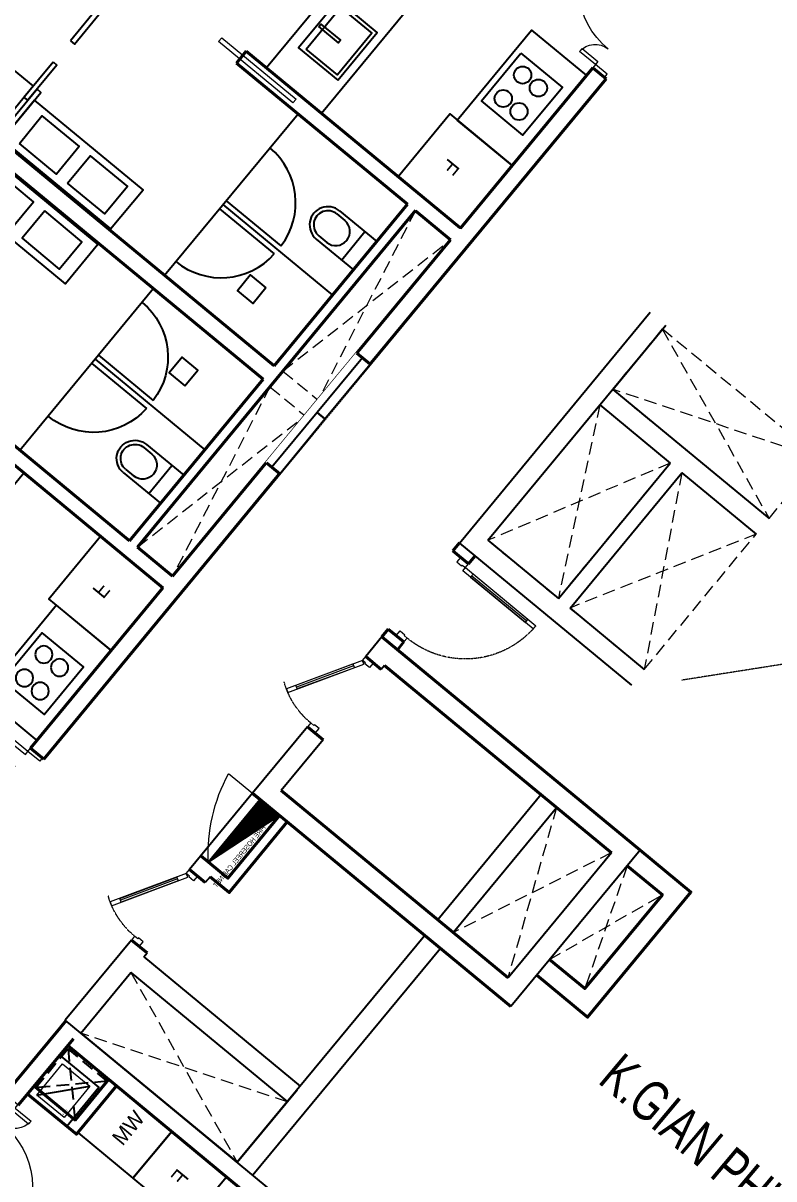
# Model space of a CAD drawing. Header units: millimetres. Extents: x -361702973 to 361248309, y -278557090 to 278849308.
# Drawn here: x -93663 to -86267, y 95356 to 106749 of the extents above; entities that cross this region are included whole.
import ezdxf
from ezdxf.enums import TextEntityAlignment as Align

# ---------------------------------------------------------------- set-up
doc = ezdxf.new("R2010")
doc.units = ezdxf.units.MM
doc.header["$MEASUREMENT"] = 0
doc.set_wipeout_variables(frame=1)
doc.linetypes.add('HIDDEN', pattern=[0.375, 0.25, -0.125])
doc.linetypes.add('Xref_NT1+NT2_MBDV Cot vach_220729$0$HIDDEN', pattern=[0.375, 0.25, -0.125])
for name, color, linetype in [('A-ANNO-ROOM', 50, 'Continuous'), ('A-FLOR-STRS', 1, 'Continuous'), ('A-FURNITURE', 251, 'Continuous'), ('A-UNIT', 1, 'Continuous'), ('IDEA - dim', 251, 'Continuous'), ('KT-Net manh', 139, 'Continuous'), ('KT-Tuong', 1, 'Continuous'), ('MEP-M-DUCT-15', 6, 'Continuous'), ('MEP-M-DUCT-25', 7, 'Continuous'), ('SPE-MEP-General', 170, 'Continuous'), ('trục hút mùi', 21, 'Continuous'), ('Xref_NT1+NT2_MBDV Cot vach_220729$0$KT-Text', 7, 'Continuous')]:
    doc.layers.add(name, color=color, linetype=linetype)
for name, color, linetype, lineweight in [('CUA', 37, 'Continuous', 13), ('KT-lomo nuoc', 3, 'HIDDEN', 5), ('KT-Net cat', 1, 'Continuous', 40), ('KT-Net cua', 87, 'Continuous', 9), ('SPE-MEP-Fire', 10, 'Continuous', 0), ('SPE-MEP-HVAC', 140, 'Continuous', 0), ('SPE-MEP-M-WALL OPENING', 81, 'Continuous', 0), ('Xref_NT1+NT2_MBDV Cot vach_220729$0$CUA', 37, 'Continuous', 13)]:
    doc.layers.add(name, color=color, linetype=linetype, lineweight=lineweight)
doc.styles.add('220126_HDN_HBA typical plan$0$210902_YS plan 330pm ver13$0$01 Level 1$0$CENTURY GOTHIC', font='GOTHIC.TTF')
doc.styles.add('220126_HDN_HBA typical plan$0$211210_HDN_HBA_TYPICAL PLAN CORE OPT 1$0$HBA-Text', font='GOTHIC.TTF')
doc.styles.get("Standard").update_dxf_attribs({"font": 'arial.ttf'})
doc.styles.add('Xref_NT1+NT2_MBDV Cot vach_220729$0$Arial', font='arial.ttf', dxfattribs={"width": 0.7})

# ---------------------------------------------------------------- blocks, each defined once
blk = doc.blocks.new('*U28')
at = {"color": 0}
for points in [[(-1100, -150), (-1100, 0), (-1060, 0), (-1060, -150)], [(-40, -150), (-40, 0), (0, 0), (0, -150)], [(-1020, -150), (-1060, -150), (-1060, -350.9565185792744), (-1020, -350.9565185792744)], [(-40, -150), (-80, -150), (-80, -970), (-40, -970)]]:
    blk.add_lwpolyline(points, close=True, dxfattribs=at)
for centre, radius, start, end in [((-1060.538708044109, -150.4191404617477), 200.5381016879552, 270.1539145637665, 0.05069369801717966), ((-41.53932015914406, -152.4398411269907), 818.4643164306439, 179.8292010983319, 267.3066065333389)]:
    blk.add_arc(centre, radius, start, end, dxfattribs=at)
blk = doc.blocks.new('qweewe')
for p, q in [((-226617.649540008, -3043559.718917042, 0.0008727778800783348), (-226617.6495399146, -3043199.718917044, 0.0008727778800783348)), ((-226142.6495399146, -3043199.718917163, 0.0008727778800783348), (-226617.6495399146, -3043199.718917044, 0.0008727778800783348)), ((-226467.6495400079, -3043559.718917079, 0.0008727778800783348), (-226467.6495399145, -3043199.718917081, 0.0008727778800783348)), ((-226142.649539925, -3043239.718917165, 0.0008727778800783348), (-226242.649539925, -3043239.718917139, 0.0008727778800783348)), ((-226142.6495399976, -3043519.718917165, 0.0008727778800783348), (-226242.6495399976, -3043519.718917141, 0.0008727778800783348)), ((-226142.649540008, -3043559.718917165, 0.0008727778800783348), (-226617.649540008, -3043559.718917042, 0.0008727778800783348))]:
    blk.add_line(p, q)
for centre, radius, start, end in [((-226242.6495399613, -3043379.718917141, 0.0008727778800783348), 139.9999999999927, 89.99999998332474, 269.9999999833247), ((-226142.6495399613, -3043379.718917165, 0.0008727778800783348), 179.9999999999927, 269.9999999833247, 89.99999998332474), ((-226142.6495399613, -3043379.718917165, 0.0008727778800783348), 139.9999999999927, 269.9999999833247, 89.99999998332474)]:
    blk.add_arc(centre, radius, start, end)
blk = doc.blocks.new('*U320')
at = {"layer": 'KT-lomo nuoc', "ltscale": 500}
for p, q in [((286.5388147618742, 346.9712609546762), (1580.689208698629, -1305.3527865231)), ((1867.228023460504, -958.3722285160849), (1.734723475976807e-18, -0.009297052340116354))]:
    blk.add_line(p, q, dxfattribs=at)
blk.add_lwpolyline([(286.5388147618742, 346.9712609546762), (1867.228023460504, -958.3722285160849), (1580.689208698629, -1305.3527865231), (1.734723475976807e-18, -0.009297052340116354)], close=True, dxfattribs=at)
blk = doc.blocks.new('Condo-1BR')
at = {"layer": 'A-FURNITURE'}
for p, q in [((5411.055840596135, -2120.200336255104, -0.01477608142659859), (5410.863993243773, -719.9327019271441, 0.02090357550193681)), ((5359.512887455094, -2119.515569239884, -0.01161456940583658), (5359.524630255539, -1419.962140357093, -0.01161456940583659)), ((5462.598417529407, -2119.515569239884, -0.01161456940583657), (5462.586674732695, -1419.962140357035, -0.01161456940583658)), ((6313.856752035077, -2120.190756636963), (4247.4358745141, -2118.864804547571))]:
    blk.add_line(p, q, dxfattribs=at)
for points in [[(2149.485901046632, -169.2608531813894), (3298.686467926986, -169.2642823445785), (3298.686467925305, -869.2642823446367), (2149.485901050313, -869.2608531831938)], [(3298.686467926171, -169.4885580332775), (4098.686467926054, -169.4885580368282), (4098.686467926178, -965.6542381139298), (3298.68646792612, -965.6542381138133)], [(2390.506076283506, -806.3828955091012), (2390.506076289181, -276.3828955109057), (3000.506076287238, -276.3828955072386), (3000.506076287231, -806.3828955092176)], [(6299.790511235828, -2820.105792043294), (5799.791062681223, -2819.292320038803), (5798.559973021976, -4204.984443323658), (6298.559421570899, -4205.797915330244)], [(6298.7743862848, -4255.797915328323), (6298.774386284742, -4205.797915328236), (5698.55853223423, -4206.985692888527), (5698.558532234201, -4256.985692886548)], [(5121.738166198091, -4305.787115366984), (5121.738166200041, -4255.787115368963), (4671.73816619991, -4256.974892929051), (4671.738166201838, -4306.974892927363)], [(5391.917154719915, -4305.787115367159), (5391.917154714451, -4255.787115368963), (5841.712903546097, -4256.985692888469), (5841.712903544227, -4306.985692892224)], [(6298.762457404147, -5678.305642325286), (6298.76325407996, -4305.797911619622), (5698.763580076375, -4305.793995613174), (5698.762783404374, -5678.301726320788)]]:
    blk.add_lwpolyline(points, close=True, dxfattribs=at)
for points, elevation in [([(5772.303291036151, -1271.397744916641), (5972.303291036158, -1271.397744912887), (5972.303291036085, -1471.397744914837), (5772.303291038072, -1471.397744916467)], 0.003973369906323977), ([(3744.322076067379, -2028.212804423558), (3134.322076065393, -2028.212804423645), (3134.322076067227, -2528.212804423645), (3744.322076067197, -2528.212804419862)], -0.0413105883817479), ([(3705.322076065371, -2463.212804421695), (3173.322076067256, -2463.212804419862), (3173.32207606548, -2063.212804421724), (3705.322076069111, -2063.212804419833)], -0.04131058838174795), ([(3454.322076065509, -2508.212804417941), (3424.322076067248, -2508.212804421753), (3424.322076069169, -2258.212804419891), (3454.322076065444, -2258.212804421753)], -0.04131058838174791), ([(6221.808142608097, -3433.946425331495), (5871.80846416764, -3434.420950675179), (5871.164465500085, -2959.421387323731), (6221.164143938528, -2958.946861991339)], 9.393739839936205e-07), ([(6221.82224746688, -4050.927057811437), (5871.822569026452, -4051.401583155151), (5871.178570358876, -3576.402019803791), (6221.178248797354, -3575.927494471252)], 9.39373984033343e-07)]:
    blk.add_lwpolyline(points, close=True, dxfattribs=dict(at, elevation=elevation))
at = {"layer": 'A-FURNITURE', "elevation": 0.04430689783758156}
blk.add_lwpolyline([(4097.342054657391, -1946.14538368574), (2149.102658768978, -1946.078796135291), (2149.102658770898, -2646.078796137037), (4097.342054655463, -2646.145383689349), (4097.342054657303, -1946.145383685653)], dxfattribs=at)
at = {"layer": 'A-FURNITURE'}
for centre in [(2545.091052896845, -455.0824214164168, 0.08561450189794909), (2845.091052894939, -455.0824214166205, 0.08561450189794903), (2545.506076287216, -656.3828955053759, 0.08561450674413275), (2845.506076287231, -656.3828955071804, 0.08561450674413279)]:
    blk.add_circle(centre, 84.99999999999993, dxfattribs=at)
for centre, start, end in [((5384.51288744765, -2119.515988895582, -0.01161456940583658), 92.0457514419217, 179.9990382239874), ((5437.598417534944, -2119.515988893836, -0.01161456940583657), 0.0009617760125485436, 87.95424855807833)]:
    blk.add_arc(centre, 699.9999999999995, start, end, dxfattribs=at)
at = {"layer": 'KT-Net cat'}
for p, q in [((2050.067573193621, 0.647935363376746, -4.843374779673649e-09), (6399.623244326955, 0.3581381723342929, -4.721180644799909e-09)), ((2050.06757265365, -169.3520650139835, -4.846184108042124e-09), (2050.067573193621, 0.647935363376746)), ((2050.06757265365, -169.3520650139835, -4.846184108042125e-09), (4098.68647034435, -169.4885580368864, -4.846183948406556e-09)), ((4098.686439071833, -169.9216299261025), (4098.504210598388, -2904.982268492662)), ((4248.686467593114, -169.4985520641494), (4248.656485511005, -619.4985510653642)), ((4248.686467593114, -169.4985520641494, -4.846183936710725e-09), (6399.426311867843, -169.6418490839715, -4.846183769140503e-09)), ((4248.401243819499, -619.4985340594139, -4.846183907742197e-09), (6398.905020064376, -619.6418153507402, -4.846183740192305e-09)), ((4248.394581134533, -719.4985338373517, -4.846183901318299e-09), (6313.898357568061, -719.6361518465856, -5.247612349011339e-09)), ((4248.649822825952, -719.4985508433892), (4248.504210855193, -2904.983411547844)), ((6313.898357568054, -719.6361518465274, -5.247612349011339e-09), (6313.273397722056, -10099.63613102454, -4.846183136623732e-09)), ((4248.504210855193, -2904.983411547844), (4098.504210598388, -2904.982268492662))]:
    blk.add_line(p, q, dxfattribs=at)
at = {"layer": 'KT-Net cua', "elevation": -0.01005443388242633}
blk.add_lwpolyline([(4148.263569348608, -2225.881722525082), (4198.263569350507, -2225.881722525141), (4198.263569346731, -3175.881722534337), (4148.263569348601, -3175.881722530728)], close=True, dxfattribs=at)
at = {"layer": 'A-FURNITURE', "rotation": 270.0009617747953}
blk.add_blockref('qweewe', (3048289.673742119, -227286.4979680309, -0.0008727778774400903), dxfattribs=at)
at = {"layer": 'KT-lomo nuoc', "linetype": 'HIDDEN', "xscale": -1, "rotation": 140.4450093025148}
blk.add_blockref('*U320', (4248.686467593106, -169.4985520642076), dxfattribs=at)
at = {"layer": 'KT-Net cua', "xscale": -0.9999999999999998}
blk.add_blockref('*U28', (950.0675726539193, -19.27194174882607, -4.843888536095383e-09), dxfattribs=at)
at = {"layer": 'A-FURNITURE', "insert": (3756.30800351566, -624.7452108455764, 4.846155641283745e-09), "char_height": 149.9999999999999, "width": 310.8634934604631, "attachment_point": 6, "style": '220126_HDN_HBA typical plan$0$210902_YS plan 330pm ver13$0$01 Level 1$0$CENTURY GOTHIC'}
blk.add_mtext('F', dxfattribs=at)
blk = doc.blocks.new('Condo-Studio')
at = {"layer": 'A-FURNITURE'}
for points, elevation in [([(184.9015946231957, -802.3648387361754), (784.6043185832386, -802.3640897028963), (784.6043185834133, -1502.364089702976), (184.9015946213913, -1502.364838736212)], 2.467791300476263e-08), ([(184.8963669318036, -1502.36483869885), (784.6043185834133, -1502.364089702976), (784.6043185832968, -2202.364089710245), (184.8963669281511, -2202.364838693436)], 2.46779130741448e-08)]:
    blk.add_lwpolyline(points, close=True, dxfattribs=dict(at, elevation=elevation))
at = {"layer": 'KT-Net cat'}
for p, q in [((99.96137770837231, -3.94236908476887, 2.310388426477041e-07), (950.9219559742778, -3.94870998521219, -3.468833107420007e-08)), ((99.96011095985887, -173.9423690800031, 2.30840304729326e-07), (950.9206892257207, -173.9487099804828, -3.488686899256473e-08)), ((184.9103592452884, -173.9430020836007, 2.492790089293409e-08), (184.8363658395538, -10103.99572001938, 2.360592906961074e-08))]:
    blk.add_line(p, q, dxfattribs=at)
at = {"layer": 'KT-Net cua'}
blk.add_blockref('*U28', (2050.920726755372, -18.91214699777629, -5.148662824771049e-09), dxfattribs=at)
at = {"layer": 'A-FURNITURE', "char_height": 149.9999999999997, "width": 310.8634934604629, "attachment_point": 4, "style": '220126_HDN_HBA typical plan$0$210902_YS plan 330pm ver13$0$01 Level 1$0$CENTURY GOTHIC'}
for s, insert in [('WM', (252.9973308479821, -1150.359229739377, 0.03149109875143219)), ('F', (419.9282759651251, -1852.510103158435, 0.07280168713361607))]:
    blk.add_mtext(s, dxfattribs=dict(at, insert=insert))
blk = doc.blocks.new('*U99')
at = {"color": 0}
blk.add_lwpolyline([(-2.91038304567337e-11, 0), (399.9999999999709, -9.701276818911232e-12), (399.9999999999709, 349.9999999999903), (-2.91038304567337e-11, 350)], close=True, dxfattribs=at)
at = {"layer": 'MEP-M-DUCT-15'}
for points in [[(50, 50), (50, 299.9999999999709), (149.9999999999709, 200), (50, 50)], [(349.9999999999709, 299.9999999999612), (50, 299.9999999999709), (149.9999999999709, 200), (349.9999999999709, 299.9999999999612)]]:
    blk.add_solid(points, dxfattribs=at)
at = {"layer": 'MEP-M-DUCT-25'}
blk.add_line((-2.91038304567337e-11, -2.91038304567337e-11), (399.9999999999709, 349.9999999999612), dxfattribs=at)
blk = doc.blocks.new('A$C3AE13516')
at = {"layer": 'SPE-MEP-General'}
blk.add_lwpolyline([(1.164153218269348e-10, -499.9999999996919), (500.0000000001164, -499.9999999999097), (499.9999999998836, -2.551132638473064e-10), (0, 6.45741238258779e-11)], close=True, dxfattribs=at)
at = {"layer": 'SPE-MEP-M-WALL OPENING', "color": 1, "extrusion": (-1.429368098491632e-21, 0, -1), "zscale": -1, "rotation": 180.0104958576382}
blk.add_blockref('*U99', (-49.99989876055042, -76.76334756255255), dxfattribs=at)
at = {"layer": 'SPE-MEP-M-WALL OPENING', "color": 1, "insert": (64.64127082942287, -410.7896422147874, 1.163083540589582e-07), "char_height": 21.77335910446063, "attachment_point": 7, "rotation": 359.9790082847188}
blk.add_mtext_dynamic_manual_height_columns('KED', width=18.10155403055251, gutter_width=108866.7955223031, heights=[0], dxfattribs=at)
blk = doc.blocks.new('shaft-1')
at = {"layer": 'SPE-MEP-HVAC', "color": 1, "extrusion": (4.651570258340103e-07, -2.266808079980912e-15, 0.9999999999998919), "rotation": 0.2150540521202149}
blk.add_blockref('A$C3AE13516', (-105700.0058568934, 13330.35848195804, -0.03895714159747284), dxfattribs=at)
blk = doc.blocks.new('A$C21AF0CCA')
at = {"layer": 'A-ANNO-ROOM', "insert": (1197.56892258345, 814.6835720778872), "char_height": 600, "attachment_point": 2, "rotation": 0.10542954816276216, "style": '220126_HDN_HBA typical plan$0$211210_HDN_HBA_TYPICAL PLAN CORE OPT 1$0$HBA-Text'}
blk.add_mtext_dynamic_manual_height_columns('A2a+', width=722857412.8743668, gutter_width=9765.624999999996, heights=[0], dxfattribs=at)
blk = doc.blocks.new('CUATRUCKT')
at = {"color": 18, "true_color": 0x000000}
blk.add_wipeout([(-91572.96128338002, 101761.32272071688), (-91719.45467830324, 101882.30235377784), (-92610.93605435552, 100802.82981764272), (-92464.43553772937, 100681.84388162506)], dxfattribs=at).dxf.layer = 'KT-Net manh'
at = {"layer": 'IDEA - dim', "extrusion": (-2.170903207655649e-05, 4.225651820573034e-05, 0.9999999988715524)}
for points, elevation in [([(-92103.51492872018, 101291.6281408479), (-92026.40937070768, 101227.9513560391), (-91580.67187704587, 101767.6902621262), (-91657.77743505833, 101831.367046935)], 6.288476006000584), ([(-92549.25142793536, 100751.8884136692), (-92472.14586992285, 100688.2116288604), (-92026.40837626104, 101227.9505349474), (-92103.51393427352, 101291.6273197563)], 6.275344992351053)]:
    blk.add_lwpolyline(points, close=True, dxfattribs=dict(at, elevation=elevation))
at = {"layer": 'KT-Net cat', "elevation": -1.545352606135643e-09}
for points in [[(-91711.75154370168, 101875.9407272346), (-91580.67189862607, 101767.6904369963)], [(-92603.22553624051, 100796.4620935282), (-92472.14588819366, 100688.2118008362)]]:
    blk.add_lwpolyline(points, dxfattribs=at)
blk = doc.blocks.new('*U289')
at = {"linetype": 'HIDDEN', "ltscale": 500}
for p, q in [((709.2444348701729, 312.4057163460511), (806.2083002478736, -1830.308219019801)), ((1515.452735118046, -1517.902502673749), (0, 0))]:
    blk.add_line(p, q, dxfattribs=at)
blk.add_lwpolyline([(709.2444348701729, 312.4057163460511), (1515.452735118046, -1517.902502673749), (806.2083002478736, -1830.308219019801), (0, 0)], close=True, dxfattribs=at)
blk = doc.blocks.new('*U310')
at = {"layer": 'KT-lomo nuoc', "ltscale": 500}
for p, q in [((286.5388147618743, 346.9712609546759), (925.2814880187102, -764.1128030840048)), ((1211.820302780585, -417.1322450769893), (1.734723475976807e-18, -0.009297052340116354))]:
    blk.add_line(p, q, dxfattribs=at)
blk.add_lwpolyline([(286.5388147618743, 346.9712609546759), (1211.820302780585, -417.1322450769893), (925.2814880187102, -764.1128030840048), (1.734723475976807e-18, -0.009297052340116354)], close=True, dxfattribs=at)
blk = doc.blocks.new('*U274')
at = {"linetype": 'HIDDEN', "ltscale": 500}
for p, q in [((704.6686643226233, 310.3901955954314), (806.2083002478736, -1830.308219019801)), ((1510.876964570497, -1519.918023424369), (0, 0))]:
    blk.add_line(p, q, dxfattribs=at)
blk.add_lwpolyline([(704.6686643226233, 310.3901955954314), (1510.876964570497, -1519.918023424369), (806.2083002478736, -1830.308219019801), (0, 0)], close=True, dxfattribs=at)
blk = doc.blocks.new('*U275')
at = {"linetype": 'HIDDEN', "ltscale": 500}
for p, q in [((1583.216609452128, 697.3701797144107), (362.7937351115431, -823.6386985589104)), ((1946.010344563671, -126.2685188444997), (0, 0))]:
    blk.add_line(p, q, dxfattribs=at)
blk.add_lwpolyline([(1583.216609452128, 697.3701797144107), (1946.010344563671, -126.2685188444997), (362.7937351115431, -823.6386985589104), (0, 0)], close=True, dxfattribs=at)
blk = doc.blocks.new('*U276')
at = {"linetype": 'HIDDEN', "ltscale": 500}
for p, q in [((1583.216609452128, 697.3701797144107), (382.9489426177399, -869.3964040344055)), ((1966.165552069867, -172.0262243199948), (0, 0))]:
    blk.add_line(p, q, dxfattribs=at)
blk.add_lwpolyline([(1583.216609452128, 697.3701797144107), (1966.165552069867, -172.0262243199948), (382.9489426177399, -869.3964040344055), (0, 0)], close=True, dxfattribs=at)
blk = doc.blocks.new('FIRE HOSEREEL CABINET')
at = {"layer": 'SPE-MEP-Fire', "extrusion": (7.458990896553683e-05, -1.842752180805232e-09, 0.9999999972181729)}
h = blk.add_hatch(dxfattribs=at)
h.set_pattern_fill('ANSI31', color=256, scale=1.000000000000001, angle=0.0107907408147379)
h.set_pattern_definition([(45.01079074081474, (99.99999972184014, 0), (-0.0884049926078391, 0.08837169955369159), [])])
edge = h.paths.add_edge_path()
edge.add_line((399.4804406268611, 250.0673096945976), (-399.9999914107653, -0.09416697733104229))
edge.add_line((-399.9999914107653, -0.09416697733104232), (-400.0470748994798, 249.9058285888751))
edge.add_line((-400.0470748994798, 249.9058285888751), (399.9529079290504, 250.0941253232305))
blk.add_line((-400.0470737865544, 249.9058285881765, 0.02983993541319133), (-400.1224073682242, 649.9058214942925, 0.02984629163906698), dxfattribs=at)
blk.add_lwpolyline([(399.9529079220363, 250.0941625440028), (-400.0470748994798, 249.9058285888751), (-399.9999914107653, -0.09416697733104232), (399.9999914107508, 0.09416697756387296)], close=True, dxfattribs=at)
blk.add_lwpolyline([(399.4804406268611, 250.0673096945976), (-399.9999914107653, -0.09416697733104232), (-400.0470748994798, 249.9058285888751), (399.9529079290504, 250.0941253232305)], dxfattribs=at)
blk.add_arc((-726.0810139100237, -1002.519807214739, 0.05966367376274019), 1684.268230085904, 48.04312347835009, 78.84106152187297, dxfattribs=at)
at = {"color": 1, "extrusion": (7.458990896553683e-05, -1.842752180805232e-09, 0.9999999972181729), "width": 0.7}
blk.add_text('FIRE HOSEREEL CABINET', height=50, rotation=0.01079073845707539, dxfattribs=at).set_placement((-224.3482408211118, 25.00470790751134, -0.02605750230347051))
blk = doc.blocks.new('*U292')
blk.add_line((-70, 99.99999999999999), (-69.99999999999991, 800.0000012479154))
for points in [[(-50, 0), (-49.99999999999991, 900.0000012479154), (-89.99999999999991, 900.0000012479154), (-90, 0)], [(-50, 99.99999999999999), (-90, 100), (-89.99999999999991, 800.0000012479154), (-49.99999999999991, 800.0000012479154)], [(-1000.000001247915, -99.99999998255882), (-940.0000012479154, -99.99999998255879), (-940.0000012479154, -39.99999999999987), (-950.0000012479154, -39.99999999999987), (-950.0000012479154, 1.227817849095908e-13), (-1000.000001247915, 1.512034943399948e-13)], [(0, -99.99999998255892), (-60, -99.99999998255889), (-60, -40), (-50, -40), (-50, 0), (0, 0)]]:
    blk.add_lwpolyline(points, close=True)
at = {"linetype": 'HIDDEN'}
blk.add_arc((-50, 0), 900.0000012479155, 90, 180, dxfattribs=at)
blk = doc.blocks.new('*U294')
blk.add_line((-146.6025403784438, -32.67949192431111), (-666.2177815606192, -332.6794912958724))
for points in [[(-899.9999987431222, 99.99999998255907), (-839.9999987431222, 99.99999998255903), (-839.9999987431222, 40.00000000000011), (-849.9999987431222, 40.00000000000011), (-849.9999987431222, 1.142552717530443e-13), (-899.9999987431222, 1.000444170378423e-13)], [(-50, 1.4210854715202e-14), (-742.8203219390634, -399.9999993715609), (-762.8203219390634, -365.3589832201835), (-69.99999999999999, 34.64101615137771)], [(2.66100453930543e-14, 99.99999998255892), (-59.99999999999997, 99.9999999825589), (-59.99999999999999, 40.00000000000001), (-49.99999999999999, 40.00000000000001), (-50, 1.4210854715202e-14), (0, 0)], [(-136.6025403784438, -49.99999999999996), (-156.6025403784438, -15.35898384862251), (-676.2177815606192, -315.3589832201836), (-656.2177815606192, -349.999999371561)]]:
    blk.add_lwpolyline(points, close=True)
at = {"linetype": 'Xref_NT1+NT2_MBDV Cot vach_220729$0$HIDDEN'}
blk.add_arc((-50, 1.4210854715202e-14), 799.9999987431222, 180, 215.049531073524, dxfattribs=at)
blk = doc.blocks.new('*U295')
blk.add_line((-146.6025403784438, -32.67949192431111), (-666.217782649108, -332.6794919243117))
for points in [[(-900.0000000000008, 99.99999998255907), (-840.0000000000008, 99.99999998255903), (-840.0000000000008, 40.00000000000011), (-850.0000000000008, 40.00000000000011), (-850.0000000000008, 1.142552719102239e-13), (-900.0000000000008, 1.000444171950219e-13)], [(-50, 1.4210854715202e-14), (-742.8203230275523, -400.0000000000002), (-762.8203230275523, -365.3589838486228), (-69.99999999999999, 34.64101615137771)], [(2.66100453930543e-14, 99.99999998255892), (-59.99999999999997, 99.9999999825589), (-59.99999999999999, 40.00000000000001), (-49.99999999999999, 40.00000000000001), (-50, 1.4210854715202e-14), (0, 0)], [(-136.6025403784438, -49.99999999999996), (-156.6025403784438, -15.35898384862251), (-676.217782649108, -315.3589838486229), (-656.217782649108, -350.0000000000003)]]:
    blk.add_lwpolyline(points, close=True)
at = {"linetype": 'Xref_NT1+NT2_MBDV Cot vach_220729$0$HIDDEN'}
blk.add_arc((-50, 1.4210854715202e-14), 800.0000000000007, 180, 215.049531073524, dxfattribs=at)
blk = doc.blocks.new('*U288')
at = {"linetype": 'HIDDEN', "ltscale": 500}
for p, q in [((1464.24657521584, 644.9666401982989), (282.1729050867557, -640.6078766569304)), ((1746.419480302596, 4.358763541368489), (0, 0))]:
    blk.add_line(p, q, dxfattribs=at)
blk.add_lwpolyline([(1464.24657521584, 644.9666401982989), (1746.419480302596, 4.358763541368489), (282.1729050867557, -640.6078766569304), (0, 0)], close=True, dxfattribs=at)
blk = doc.blocks.new('trucktnuoctang36')
at = {"layer": 'KT-Net cat'}
for p, q in [((-1044.411805737895, 321.6317423066066, -1.355105312527988e-05), (1500.073987448442, -1779.699275946681, -1.355148512437176e-05)), ((-1203.603589672537, 128.8677002040495, -1.355104871682278e-05), (-1049.392329479437, 1.514305158372736, -1.355107770652057e-05)), ((-1017.553972692476, 40.06711357893073, -1.355107770652144e-05), (1218.509300107646, -1806.557114583062, -1.355136760347337e-05)), ((-1776.694011837171, -565.0828513651213, -1.355104871679589e-05), (-1622.482751644056, -692.436246410798, -1.355107770649282e-05)), ((-2317.946077214889, -1220.480594513792, -1.355161218848794e-05), (226.5397159714339, -3321.81161276708, -1.355125495323267e-05)), ((-2036.381389874077, -1193.622755877412, -1.355159053796889e-05), (199.6818829260446, -3040.246984039375, -1.355126328785473e-05)), ((-2163.717878020863, -1347.84797841651, -1.355159053548823e-05), (-2059.031330407321, -1434.30202358478, -1.355157583793083e-05)), ((-2938.966478171234, -1972.469550799928, -1.35964473471778e-05), (-2784.755431256082, -2099.822822588467, -1.356201725067133e-05)), ((-3512.055800661226, -2666.421010521706, -1.359644710232678e-05), (-3357.844526440807, -2793.774470027449, -1.35620169076445e-05))]:
    blk.add_line(p, q, dxfattribs=at)
for points, elevation in [([(-343.9087240063527, 1169.865251614508), (-280.1635179587029, 1247.053805437434)], -1.355105312527988e-05), ([(-189.6974904915696, 1042.511824264308), (-343.9087240063527, 1169.865251614508)], -1.355638478431689e-05), ([(-189.6974904915696, 1042.511824264308), (-125.9522842766746, 1119.700378289737)], -1.355105312527988e-05), ([(-1044.411805737895, 321.6317423066066), (-980.6758597448788, 398.8090832043381)], -1.355105312527988e-05), ([(-826.4646262300957, 271.4556558541371), (-980.6758597448788, 398.8090832043381)], -1.355638478431689e-05), ([(-890.2005720558664, 194.2783151589101), (-826.4646262300957, 271.4556558541371)], -1.355105312527988e-05), ([(-2827.997296275193, -1838.099346455419), (-2560.6512277242, -2057.579135089327), (-2053.004477467141, -1439.279222930811), (-2318.571434779922, -1221.239077403414)], -0.0003613460999157686), ([(-2737.092629274222, -2042.110270693753), (-2546.816594882068, -2198.318828526069), (-1975.898531818151, -1502.956181048503)], -0.0003613460999157686), ([(1500.076288728349, -1779.698148164229), (2001.256875507126, -2193.596347406172), (982.410985689392, -3427.277269128084), (481.2427741876745, -3013.393742044544)], -1.355106274826545e-05), ([(1372.722047130243, -1933.908709238924), (1719.690965333226, -2220.451752256922), (955.5551010972122, -3145.714195510343), (608.596201335371, -2859.182508362501)], -1.355106274826545e-05)]:
    blk.add_lwpolyline(points, dxfattribs=dict(at, elevation=elevation))
at = {"layer": 'KT-Tuong'}
for p, q in [((-280.4648914324644, 1246.690436717618, -1.35564894938496e-05), (1597.998179650822, 3521.306180789077, -1.355649183148663e-05)), ((-280.4647238401958, 1246.690298299975, -1.355649009548553e-05), (1597.997238461132, 3521.306958058849, -1.355648845286373e-05)), ((1.099862344111898, 1273.548169060494, -1.355648998412149e-05), (1752.20847269315, 3393.953531577048, -1.355648845286373e-05)), ((1230.060334745125, 2761.686656324309, -1.355649118170259e-05), (1752.209413882811, 3393.952754307305, -1.355649183148663e-05)), ((1230.060327099243, 2761.686662638589, -1.355144308820555e-05), (2770.57665310528, 1489.470462604862, -1.355157932437026e-05)), ((1.099769923399435, 1273.548245397571, -1.355648965233307e-05), (1102.706908338092, 2607.475422030606, -1.355649102321912e-05)), ((1102.706901486134, 2607.475427689234, -1.355144308820555e-05), (1796.657465610217, 2034.385006771627, -1.355150445799588e-05)), ((695.050324245065, 700.4578265658929, -1.355648965233307e-05), (1796.657465610217, 2034.385006771627, -1.355649102321912e-05)), ((810.7087499653426, 604.9427567606035, -1.355648965233307e-05), (1912.315891822233, 1938.869937561802, -1.355649102321912e-05)), ((1912.315891822262, 1938.869937561802, -1.355151468629412e-05), (2643.22322749217, 1335.259227655508, -1.355157932437026e-05)), ((1.099862343617133, 1273.548169060901, -1.355144308821336e-05), (695.050327189354, 700.457830131083, -1.355150445799501e-05)), ((-280.4648914224963, 1246.690436695731, -1.355142945047398e-05), (1414.262669458025, -152.8791888892883, -1.355157932437026e-05)), ((810.708753401399, 604.942760921258, -1.355151468629325e-05), (1541.616095938807, 1.332045343529899, -1.355157932437026e-05)), ((-3512.055800661241, -2666.421010521706, -1.359644710232678e-05), (-4164.391144251436, -3456.328602702968, -1.359644710232678e-05)), ((-3389.682864249582, -2832.327294120914, -1.355649294919326e-05), (-3357.844526440807, -2793.774470027449, -1.355649292135181e-05)), ((-3389.682864249568, -2832.327294120914, -1.356201695087034e-05), (-1847.571867388004, -4105.860447807936, -1.321771586798668e-05)), ((-4010.530451519866, -3584.107363942487, -1.355649349209318e-05), (-3517.036215484535, -2986.538590494602, -1.35564930605573e-05)), ((-3517.036215484521, -2986.538590494602, -1.355649297693842e-05), (-1974.923929599216, -4260.072808705823, -1.355387624270114e-05)), ((3621.789818765188, -9887.164011640358, -1.355151062973695e-05), (-4164.743390406889, -3456.752497873676, -1.355151062973695e-05)), ((-4010.530451519866, -3584.107363942487, -1.355166036432452e-05), (-2468.418109199483, -4857.641628759913, -1.355158711056816e-05)), ((-2468.418109199498, -4857.641628759913, -1.355649349209405e-05), (-1879.408859737916, -4144.414383031777, -1.35564929770347e-05))]:
    blk.add_line(p, q, dxfattribs=at)
at = {"layer": 'KT-Tuong', "ltscale": 0.5}
for p, q in [((-1044.411805737895, 321.6317423066066, -1.355105312527988e-05), (-1203.603589672537, 128.8677002040495, -1.35510838518392e-05)), ((-1017.553972692476, 40.06711357893073, -1.355107770652231e-05), (-1049.392329479422, 1.514305158372736, -1.3551083851834e-05)), ((-1776.693985326099, -565.0828192631016, -1.355119446744702e-05), (-2317.946077214889, -1220.480594513792, -1.355110000523033e-05)), ((-1622.482751644056, -692.436246410798, -1.355119446744702e-05), (-2036.381389874077, -1193.622755877412, -1.355091449347246e-05)), ((-2317.94607721486, -1220.480594513821, -1.355129893775269e-05), (-2938.966665488028, -1972.469396106695, -1.355141880465382e-05)), ((524.5586292386288, -1233.466836877604, -1.355136760349592e-05), (-494.2687879429868, -2467.156706333917, -1.355146762659944e-05)), ((678.7698629207007, -1360.820264025329, -1.355136760349592e-05), (-340.0575542609149, -2594.510133481643, -1.355146762659944e-05)), ((1218.509300107646, -1806.557114583062, -1.355107770644771e-05), (199.6818829260446, -3040.246984039375, -1.355127435642613e-05)), ((1500.073987448442, -1779.699275946681, -1.355105312519488e-05), (226.5397159714339, -3321.81161276708, -1.355129893766856e-05)), ((-2737.093588534743, -2042.109483181528, -1.355140960515588e-05), (-2784.755431256082, -2099.822822588467, -1.355141880465295e-05)), ((-621.6222150906979, -2621.367940015945, -1.355148012948705e-05), (-2468.119414374902, -4857.276446520496, -1.35516614088449e-05)), ((-467.4109548975539, -2748.721335061622, -1.355148012948445e-05), (-2313.908180871586, -4984.629873884522, -1.35516614088449e-05))]:
    blk.add_line(p, q, dxfattribs=at)
at = {"extrusion": (-1.050794515387145e-08, -1.276468137467085e-08, 1), "xscale": -1, "rotation": 50.62624627368057}
blk.add_blockref('FIRE HOSEREEL CABINET', (-2306.827852596173, -1748.429179009969, -0.0298095695478671), dxfattribs=at)
at = {"layer": 'CUA', "xscale": -0.9999999999999931, "rotation": 230.4488274522181}
blk.add_blockref('*U292', (-189.697492332125, 1042.511827402748, -1.355638478431689e-05), dxfattribs=at)
at = {"layer": 'KT-lomo nuoc', "linetype": 'HIDDEN', "xscale": -0.9999999999999997, "rotation": 10.8976534755902}
blk.add_blockref('*U310', (1719.690965333226, -2220.451752256922, -1.35597684728702e-05), dxfattribs=at)
at = {"layer": 'SPE-MEP-HVAC', "linetype": 'HIDDEN', "ltscale": 1000, "xscale": -1, "rotation": 254.2212213649985}
for name, p in [('*U274', (2770.576640303349, 1489.470477283088, -1.35515785567638e-05)), ('*U275', (695.050327189354, 700.4578301311121, -1.355648965233307e-05)), ('*U276', (1541.616095938807, 1.332045343529899, -1.355157932437026e-05)), ('*U288', (197.8528356155439, -3039.209452786716, -1.355146735347416e-05)), ('*U289', (-2468.349888953773, -4857.559021333873, -1.355649349171067e-05))]:
    blk.add_blockref(name, p, dxfattribs=at)
at = {"layer": 'Xref_NT1+NT2_MBDV Cot vach_220729$0$CUA', "rotation": 230.4488274522181}
for name, p, xscale in [('*U294', (-1203.60358164701, 128.8676935762924, -1.355104871682451e-05), -0.9999999999999897), ('*U295', (-2938.966478171234, -1972.469550799928, -1.35964473471778e-05), -0.9999999999999933)]:
    blk.add_blockref(name, p, dxfattribs=dict(at, xscale=xscale))
blk = doc.blocks.new('*U315')
at = {"linetype": 'HIDDEN', "ltscale": 500}
for p, q in [((453.9702085506534, 199.963343001759), (201.5541099975932, -457.5816746024486)), ((655.5243185482473, -257.6183316006897), (0, 0))]:
    blk.add_line(p, q, dxfattribs=at)
blk.add_lwpolyline([(453.9702085506534, 199.963343001759), (655.5243185482473, -257.6183316006897), (201.5541099975932, -457.5816746024486), (0, 0)], close=True, dxfattribs=at)
blk = doc.blocks.new('A$Cc3a6237a')
at = {"layer": 'KT-Net cat', "elevation": 3.517858728966625e-08}
for points in [[(-35089.32155824959, -14696.20655077088), (-35420.90591773074, -15097.71960469283), (-35831.86268267274, -14758.33627867966)], [(-35012.21592287273, -14759.88324189981), (-35407.4769734828, -15238.50193119861), (-35895.53937380167, -14835.44191405652)]]:
    blk.add_lwpolyline(points, dxfattribs=at)
at = {"layer": 'trục hút mùi', "linetype": 'HIDDEN', "ltscale": 1000, "xscale": -1, "rotation": 254.2212213649985}
blk.add_blockref('*U315', (-35420.90591773074, -15097.71960469283, 3.517858728966625e-08), dxfattribs=at)

msp = doc.modelspace()

# ---------------------------------------------------------------- linework, layer by layer
at = {"layer": 'SPE-MEP-HVAC', "linetype": 'HIDDEN', "ltscale": 5}
msp.add_line((-83748.63494977722, 100811.3104906518, -5.021355379511861e-09), (-87177.65868770753, 100271.1288501749, -5.027816637120453e-09), dxfattribs=at)

# ---------------------------------------------------------------- block references
at = {"layer": 'A-UNIT', "xscale": -1}
for name, p, rotation in [('Condo-1BR', (-94765.12881891408, 97912.88536264806, 4.890124384663826e-09), 230.4450092999436), ('Condo-Studio', (-93238.13860664575, 96924.62353437339, 7.379113029918119e-09), 50.37070520241264)]:
    msp.add_blockref(name, p, dxfattribs=dict(at, rotation=rotation))

# ---------------------------------------------------------------- next in the draw order: linework, layer by layer
at = {"layer": 'KT-Net cat'}
msp.add_line((-93298.8593965856, 96845.12004403221, 2.384179458847009e-07), (-93241.91656342286, 96914.07165941436, -0.004331987087103473), dxfattribs=at)

# ---------------------------------------------------------------- next in the draw order: block references
at = {"layer": 'A-UNIT', "rotation": 230.4526441730754}
msp.add_blockref('Condo-1BR', (-86615.17803475239, 107781.594745888, 4.890236501752985e-09), dxfattribs=at)

# ---------------------------------------------------------------- next in the draw order: texts
at = {"layer": 'Xref_NT1+NT2_MBDV Cot vach_220729$0$KT-Text', "extrusion": (-2.6073910528867e-08, 7.739907763181748e-08, 0.9999999999999968), "style": 'Xref_NT1+NT2_MBDV Cot vach_220729$0$Arial', "width": 0.7}
msp.add_text('K.GIAN PHỤ TRỢ', height=400, rotation=319.9999999989341, dxfattribs=at).set_placement((-86776.58710235168, 95273.08844035603, 0.00958204524605712), align=Align.CENTER)

# ---------------------------------------------------------------- next in the draw order: block references
at = {"layer": 'A-ANNO-ROOM'}
for p in [(-193366.6029767873, 192837.9996409905, 5.460855537377236e-05), (-194725.1126339572, 187914.7636662904, 5.460855537377236e-05), (-204628.500881133, 156603.4286092457, 5.461079910308954e-05), (-263479.6090599558, 50485.12915140932, 5.460850030168077e-05), (-269121.1781233152, 49296.5544193383, 5.460850030168077e-05), (-249390.2929153891, 45734.43883928895, 5.460850030168077e-05), (-231828.0778406897, 44407.82273046864, 5.460832008522107e-05), (-260545.3674363113, 42210.52099001262, 5.460850030168077e-05), (-266005.9544405445, 40714.37009385967, 5.460850030168077e-05), (-231175.8712175231, 40645.45605562796, 5.460850030168077e-05), (-228303.7210763374, 35687.765146195, 5.460832008522128e-05)]:
    msp.add_blockref('A$C21AF0CCA', p, dxfattribs=at)
at = {"layer": 'A-FLOR-STRS', "extrusion": (-5.788255105649882e-07, 4.780158418305737e-07, 0.9999999999997182), "rotation": 50.4488267371896}
msp.add_blockref('shaft-1', (-16035.6604837083, 169204.2248879905, 0.0901641660120744), dxfattribs=at)

# ---------------------------------------------------------------- next in the draw order: block references
at = {"layer": 'KT-Net cat'}
msp.add_blockref('CUATRUCKT', (1336.986762583412, 1618.877177425922, 5.221423614948319e-09), dxfattribs=at)

# ---------------------------------------------------------------- next in the draw order: block references
msp.add_blockref('A$Cc3a6237a', (-57730.27041340509, 111034.1205544606), dxfattribs=at)
at = {"layer": 'KT-Tuong'}
msp.add_blockref('trucktnuoctang36', (-89084.72998670208, 100377.0649773411, -0.004318435580710486), dxfattribs=at)

doc.saveas('drawing.dxf')
